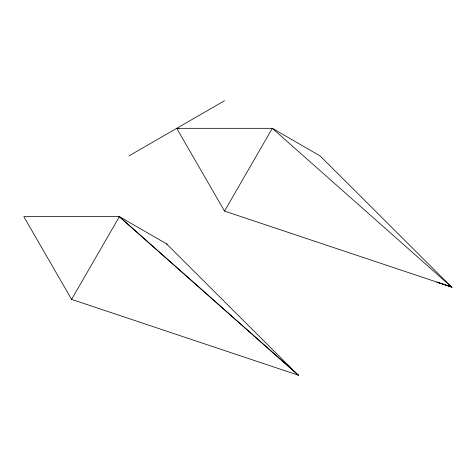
<?xml version="1.0" encoding="UTF-8"?>
<svg xmlns="http://www.w3.org/2000/svg" width="476" height="476" viewBox="0 0 476 476"><rect width="100%" height="100%" fill="white"/><g stroke="black" fill="none" stroke-linecap="round" stroke-linejoin="round"><path stroke-width="0.71" d="M71.59 299.392L119.381 216.616L298.589 375.267L71.59 299.392L23.8 216.616L119.381 216.616M224.517 211.1L272.308 128.324L320.098 155.914L451.516 286.974L436.992 282.185L451.516 286.974L272.308 128.324L176.727 128.324L224.517 211.1L451.516 286.974M128.936 155.914L224.517 100.734M176.727 128.324L178.911 128.746M450.26 286.249L452.2 287.367M167.171 244.206L118.697 216.223L297.905 374.874L166.487 243.813M296.655 374.148L298.589 375.267"/></g></svg>
